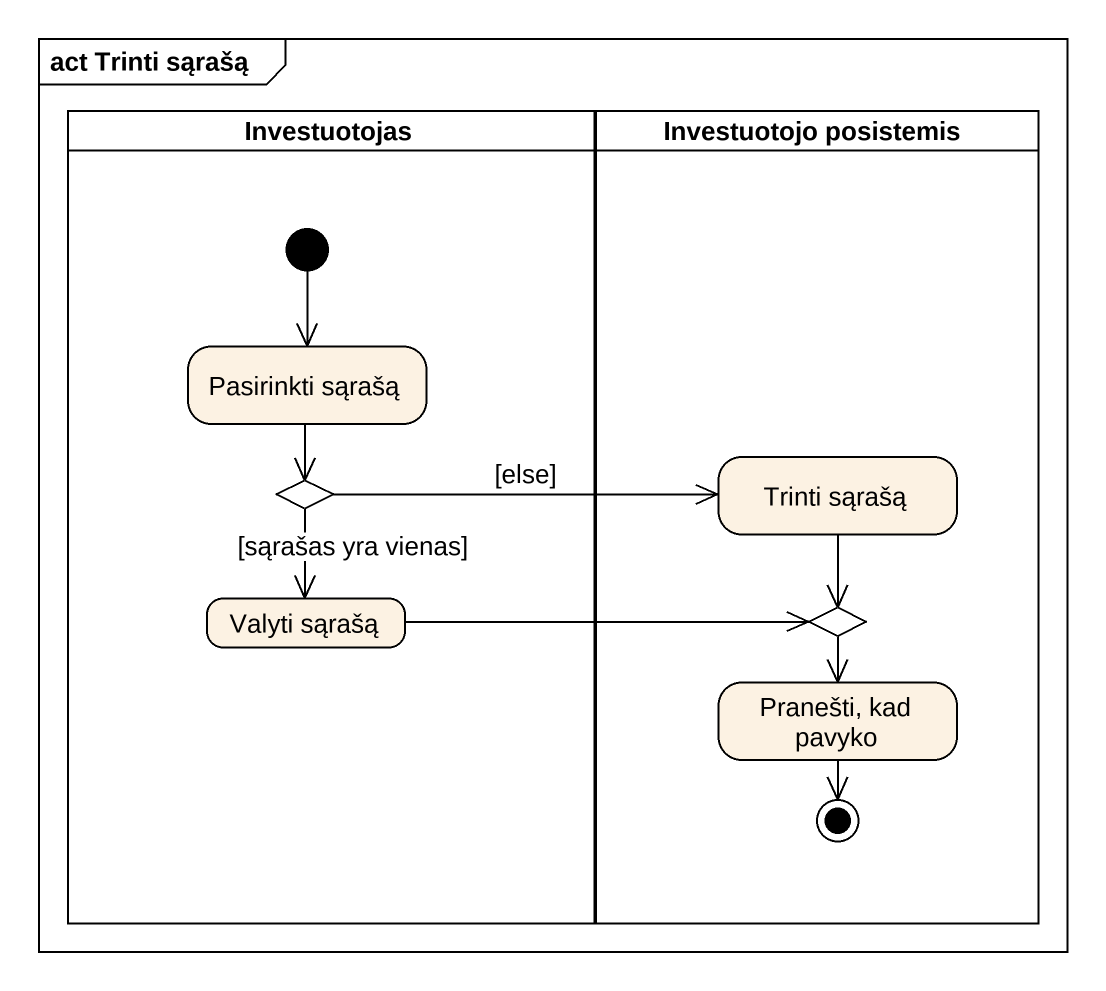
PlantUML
@startuml
mainframe act Trinti sąrašą
hide empty description
state Investuotojas <<partition>> {
  state "Pasirinkti sąrašą" as Pasirinkti_sąrašą
  state choice1 <<choice>>
  state "Valyti sąrašą" as Valyti_sąrašą
  [*] --> Pasirinkti_sąrašą
}
state "Investuotojo posistemis" as Investuotojo_posistemis <<partition>> {
  state "Trinti sąrašą" as Trinti_sąrašą
  state "Pranešti, kad pavyko" as Pranešti_kad_pavyko
  state choice2 <<choice>>
  Pranešti_kad_pavyko --> [*]
}
Pasirinkti_sąrašą --> choice1
Trinti_sąrašą --> choice2
choice1 -right-> Trinti_sąrašą : [else]
choice1 --> Valyti_sąrašą : [sąrašas yra vienas]
Valyti_sąrašą -right-> choice2
choice2 --> Pranešti_kad_pavyko
@enduml
